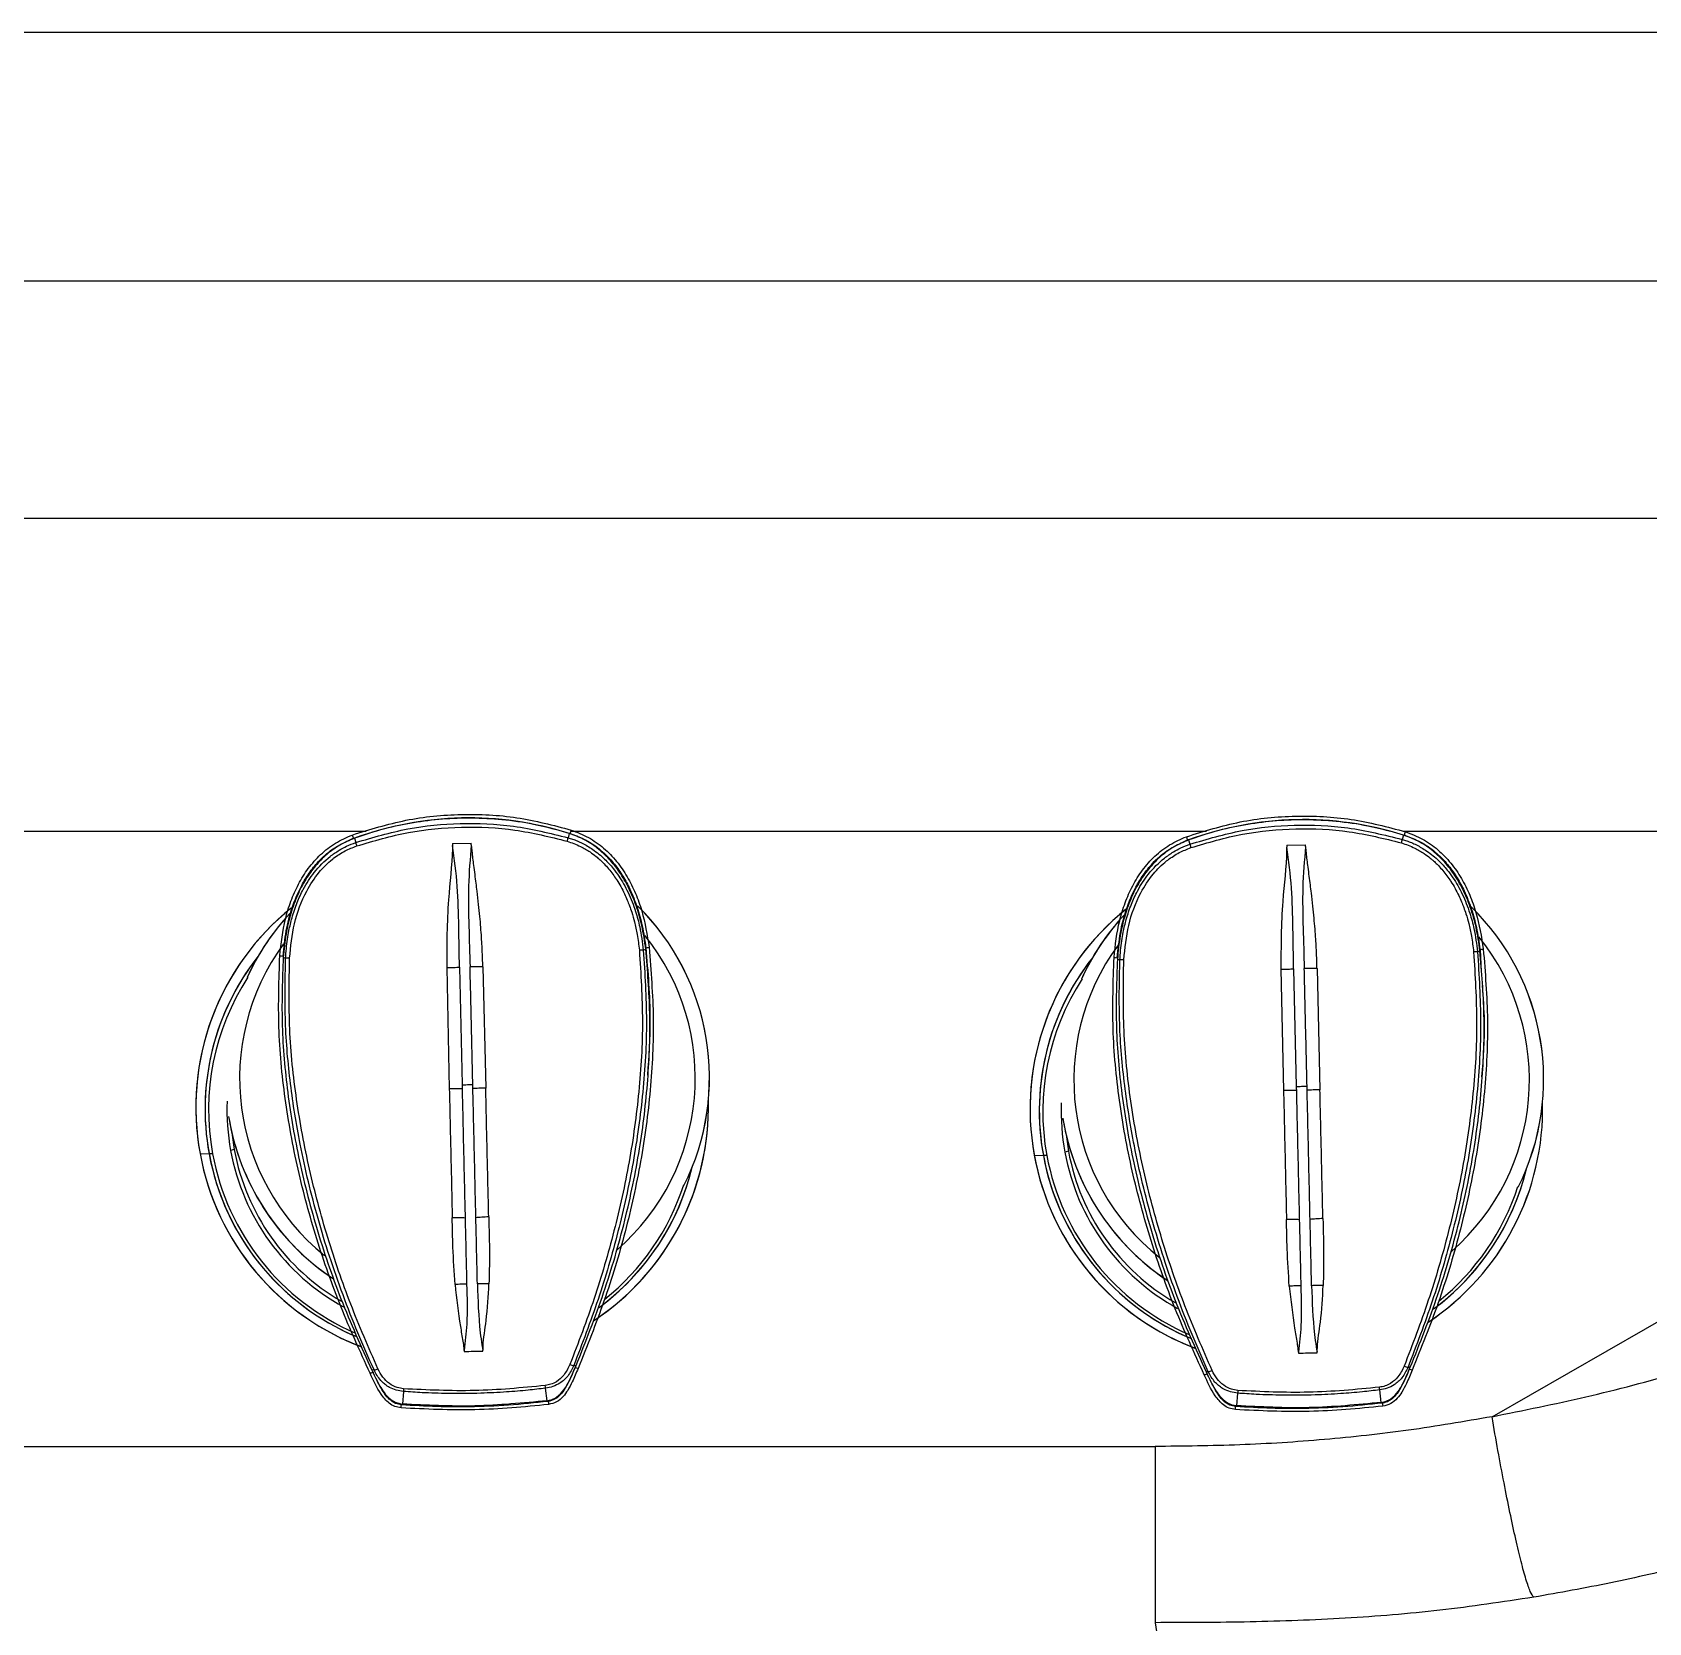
# Model space of a CAD drawing. Extents: x 400 to 501, y 484 to 634.
# Drawn here: x 469.69 to 478.36, y 588.31 to 596.84 of the extents above; entities that cross this region are included whole.
import ezdxf

# ---------------------------------------------------------------- set-up
doc = ezdxf.new("R2010")
doc.units = 0
doc.header["$MEASUREMENT"] = 0
doc.layers.add('1', color=4, linetype='Continuous')
doc.layers.add('DIM', color=3, linetype='Continuous')
doc.layers.add('GEOMETRY', color=3, linetype='Continuous', lineweight=25)

# ---------------------------------------------------------------- blocks, each defined once
blk = doc.blocks.new('2026 GRANDEE')
at = {"layer": '1', "color": 4, "ltscale": 16}
blk.add_line((47.1228, 0), (-47.1228, 0), dxfattribs=at)
at = {"layer": 'GEOMETRY', "ltscale": 16}
for p, q in [((-45.2408, -1.332), (45.2408, -1.332)), ((17.6051, -4.2847), (21.0538, -4.2847)), ((22.1555, -4.2847), (25.5618, -4.2847)), ((26.6176, -4.2847), (32.5668, -4.2847)), ((27.0938, -7.425), (32.5668, -4.2847)), ((14.2311, -7.5845), (25.2859, -7.5845)), ((25.2859, -8.5297), (25.3565, -8.9682))]:
    blk.add_line(p, q, dxfattribs=at)
at = {"layer": 'GEOMETRY'}
for p, q in [((44.5064, -2.6069), (14.1169, -2.6069)), ((20.9907, -4.3226), (20.9978, -4.3455)), ((22.1434, -4.2963), (22.1373, -4.3194)), ((25.4658, -4.3317), (25.4729, -4.3545)), ((26.6186, -4.3053), (26.6124, -4.3285)), ((21.5178, -4.3511), (21.6179, -4.3488)), ((25.993, -4.3601), (26.0931, -4.3578)), ((22.5409, -4.9221), (22.5531, -4.9173)), ((22.5531, -4.9173), (22.5541, -4.917)), ((27.0161, -4.9311), (27.0283, -4.9264)), ((27.0283, -4.9264), (27.0292, -4.926)), ((27.0294, -4.919), (27.0362, -5.0379)), ((20.6098, -4.9617), (20.6089, -4.9614)), ((20.6098, -4.9617), (20.6221, -4.966)), ((21.4862, -5.0163), (21.5002, -5.6669)), ((21.5544, -5.0138), (21.5684, -5.6441)), ((21.6798, -5.0118), (21.6955, -5.6624)), ((25.085, -4.9708), (25.084, -4.9704)), ((25.085, -4.9708), (25.0972, -4.975)), ((25.9613, -5.0254), (25.9754, -5.6759)), ((26.0295, -5.0228), (26.0435, -5.6531)), ((26.155, -5.0208), (26.1706, -5.6715)), ((20.3334, -5.9027), (20.3465, -5.9926)), ((24.8086, -5.9117), (24.8216, -6.0017)), ((20.1629, -6.014), (20.2116, -6.0147)), ((20.2303, -6.015), (20.2116, -6.0147)), ((20.3465, -5.9926), (20.3271, -5.9972)), ((24.638, -6.023), (24.6868, -6.0238)), ((24.7055, -6.024), (24.6868, -6.0238)), ((24.8216, -6.0017), (24.8023, -6.0062)), ((21.0023, -7.0395), (21.0055, -7.0332)), ((21.0301, -7.0503), (21.0023, -7.0395)), ((25.4775, -7.0485), (25.4807, -7.0423)), ((25.5041, -7.0589), (25.4775, -7.0485)), ((21.0855, -7.1759), (21.0846, -7.176)), ((21.0965, -7.1745), (21.0855, -7.1759)), ((22.1682, -7.15), (22.1794, -7.1509)), ((22.1794, -7.1509), (22.1803, -7.1509)), ((25.5606, -7.1849), (25.5597, -7.185)), ((25.5716, -7.1835), (25.5606, -7.1849)), ((26.6433, -7.159), (26.6546, -7.1599)), ((26.6546, -7.1599), (26.6555, -7.16)), ((22.0246, -7.3392), (22.016, -7.2723)), ((26.4997, -7.3482), (26.4912, -7.2813)), ((21.2541, -7.2897), (21.2488, -7.3569)), ((25.7292, -7.2988), (25.7239, -7.3659))]:
    blk.add_line(p, q, dxfattribs=at)
for centre, radius, start, end in [((21.6056, -5.9979), 1.7845, 72.46009, 110.15742), ((26.0808, -6.0069), 1.7845, 72.46009, 110.15742), ((21.2179, -4.2327), 0.2495, 196.89155, 201.16016), ((21.9013, -4.2694), 0.2413, 343.48703, 348.03726), ((21.8772, -4.2058), 0.2863, 341.60238, 345.32498), ((25.6931, -4.2417), 0.2495, 196.89155, 201.16016), ((26.3764, -4.2785), 0.2413, 343.48703, 348.03726), ((26.3523, -4.2149), 0.2863, 341.60238, 345.32498), ((21.2216, -4.288), 0.2311, 194.38847, 199.13621), ((25.6968, -4.2971), 0.2311, 194.38847, 199.13621), ((21.5124, -5.7656), 1.3722, 128.83733, 190.43152), ((21.5126, -5.7656), 1.3723, 128.81933, 248.17124), ((21.5953, -5.6069), 1.2964, 137.22236, 155.49667), ((21.5953, -5.6069), 1.2962, 138.62524, 155.49744), ((21.6003, -5.6063), 1.2953, 333.44632, 45.36626), ((21.6003, -5.6063), 1.2951, 333.44571, 45.34802), ((25.9876, -5.7746), 1.3722, 128.60937, 190.43144), ((25.9878, -5.7746), 1.3723, 128.55444, 248.17118), ((26.0705, -5.6159), 1.2964, 137.16652, 155.49667), ((26.0704, -5.6159), 1.2962, 138.62524, 155.49744), ((26.0755, -5.6153), 1.2953, 333.44637, 45.5649), ((26.0755, -5.6153), 1.2951, 333.44577, 45.55066), ((21.6001, -5.6094), 1.2193, 311.02746, 38.8628), ((26.0752, -5.6184), 1.2193, 311.02377, 39.00652), ((21.5946, -5.6094), 1.2193, 143.74041, 231.19918), ((22.54, -5.1087), 0.1865, 89.72055, 96.26902), ((22.551, -4.8366), 0.0735, 272.5497, 286.46036), ((26.0698, -5.6185), 1.2193, 143.63241, 231.4148), ((27.0152, -5.1177), 0.1865, 89.72055, 96.26902), ((27.0261, -4.8456), 0.0735, 272.5497, 286.46036), ((21.512, -5.7752), 1.3223, 141.68452, 190.43867), ((21.5126, -5.7752), 1.3228, 141.69898, 246.36012), ((20.6082, -4.8819), 0.0725, 256.06002, 270.12531), ((20.6315, -5.1515), 0.1858, 86.33975, 92.89811), ((25.9872, -5.7842), 1.3223, 141.68452, 190.43867), ((25.9878, -5.7842), 1.3228, 141.69955, 247.48802), ((25.0834, -4.8909), 0.0725, 256.06002, 270.12531), ((25.1066, -5.1606), 0.1858, 86.33975, 92.89811), ((21.5119, -5.7789), 1.3032, 146.94211, 190.44038), ((25.9871, -5.7879), 1.3032, 146.94211, 190.44038), ((21.5119, -5.7789), 1.2047, 177.76968, 190.44369), ((21.5175, -5.7651), 1.3727, 303.39299, 1.46861), ((21.5176, -5.7652), 1.3725, 304.54609, 1.47222), ((25.987, -5.7879), 1.2047, 177.76968, 190.44369), ((25.9928, -5.7742), 1.3725, 303.45202, 1.4719), ((25.9926, -5.7742), 1.3727, 303.46588, 1.46863), ((21.5954, -5.6058), 1.2962, 189.24533, 236.42325), ((21.5953, -5.6058), 1.2964, 189.54131, 235.47808), ((26.0706, -5.6148), 1.2962, 189.24532, 236.38619), ((26.0705, -5.6148), 1.2964, 189.54131, 235.47808), ((21.5138, -5.7645), 1.3738, 190.46497, 249.33521), ((21.5136, -5.7743), 1.324, 190.46113, 247.25648), ((21.5136, -5.7781), 1.305, 190.46088, 246.54057), ((21.5135, -5.7783), 1.2065, 190.45723, 241.2309), ((21.5135, -5.7773), 1.1867, 190.45568, 240.09732), ((25.9889, -5.7735), 1.3738, 190.46495, 249.2834), ((25.9888, -5.7834), 1.324, 190.46112, 247.23035), ((25.9888, -5.7871), 1.305, 190.46087, 246.52331), ((25.9887, -5.7873), 1.2065, 190.45721, 241.16434), ((25.9887, -5.7863), 1.1867, 190.45562, 239.88867), ((21.517, -5.7745), 1.3236, 306.47891, 346.39465), ((21.5172, -5.7746), 1.3235, 307.62358, 346.39651), ((25.9922, -5.7835), 1.3236, 306.52098, 346.39467), ((25.9923, -5.7836), 1.3235, 307.62358, 346.39651), ((21.5171, -5.7783), 1.3045, 308.76247, 341.99215), ((25.9923, -5.7873), 1.3045, 308.76247, 341.99215), ((21.057, -7.1275), 0.0663, 285.61286, 298.98679), ((21.0935, -7.1241), 0.0504, 273.37314, 298.16095), ((22.1688, -7.0995), 0.0505, 244.48214, 269.28544), ((22.2054, -7.1018), 0.0657, 243.59771, 257.15424), ((25.5322, -7.1365), 0.0663, 285.61286, 298.98679), ((25.5686, -7.1331), 0.0504, 273.37314, 298.16095), ((26.644, -7.1085), 0.0505, 244.48214, 269.28544), ((26.6805, -7.1108), 0.0657, 243.59771, 257.15424), ((21.5866, -7.2973), 0.3326, 176.22659, 178.70011), ((21.666, -7.2972), 0.3509, 4.06502, 6.40981), ((26.1411, -7.3062), 0.3509, 4.06502, 6.40981), ((22.7181, -7.2651), 0.692, 186.48305, 187.86938), ((26.0618, -7.3063), 0.3326, 176.22659, 178.70011), ((27.1933, -7.2741), 0.692, 186.48305, 187.86938)]:
    blk.add_arc(centre, radius, start, end, dxfattribs=at)
for points, knots in [([(20.9792, -4.3052), (21.0745, -4.2755), (21.2651, -4.216), (21.5643, -4.1879), (21.8644, -4.2023), (22.0576, -4.253), (22.1541, -4.2784)], [0, 0, 0, 0, 0.250001, 0.499997, 0.749992, 1, 1, 1, 1]), ([(20.9852, -4.3228), (21.0412, -4.3041), (21.1469, -4.269), (21.3072, -4.2359), (21.4631, -4.2165), (21.6221, -4.2108), (21.7859, -4.2197), (21.9635, -4.2446), (22.0837, -4.2781), (22.1488, -4.2962)], [0, 0, 0, 0, 0.14931, 0.281931, 0.413703, 0.547025, 0.684181, 0.828916, 1, 1, 1, 1]), ([(20.9978, -4.3455), (21.0905, -4.318), (21.2733, -4.2639), (21.5598, -4.2377), (21.8504, -4.249), (22.0404, -4.2957), (22.1373, -4.3194)], [0, 0, 0, 0, 0.250309, 0.493487, 0.741947, 1, 1, 1, 1]), ([(25.4543, -4.3142), (25.5496, -4.2845), (25.7402, -4.225), (26.0394, -4.1969), (26.3396, -4.2114), (26.5327, -4.262), (26.6293, -4.2874)], [0, 0, 0, 0, 0.250001, 0.499997, 0.749992, 1, 1, 1, 1]), ([(25.4604, -4.3318), (25.5164, -4.3132), (25.622, -4.278), (25.7823, -4.2449), (25.9383, -4.2255), (26.0972, -4.2198), (26.2611, -4.2288), (26.4386, -4.2536), (26.5589, -4.2871), (26.624, -4.3052)], [0, 0, 0, 0, 0.14931, 0.281931, 0.413703, 0.547025, 0.684181, 0.828916, 1, 1, 1, 1]), ([(20.5907, -4.9523), (20.5982, -4.8862), (20.6093, -4.787), (20.6487, -4.6598), (20.6888, -4.5683), (20.7416, -4.4831), (20.8079, -4.408), (20.8872, -4.3454), (20.9485, -4.3186), (20.9792, -4.3052)], [0, 0, 0, 0, 0.249439, 0.374374, 0.499269, 0.624382, 0.749383, 0.874636, 1, 1, 1, 1]), ([(20.6084, -4.9544), (20.6129, -4.9093), (20.6216, -4.8212), (20.6548, -4.6933), (20.6978, -4.5899), (20.7473, -4.5083), (20.8009, -4.4416), (20.8777, -4.3721), (20.9468, -4.3404), (20.9852, -4.3228)], [0, 0, 0, 0, 0.174903, 0.341473, 0.508026, 0.605189, 0.708632, 0.837797, 1, 1, 1, 1]), ([(20.9907, -4.3226), (20.9642, -4.334), (20.9112, -4.3568), (20.8412, -4.4082), (20.7797, -4.4703), (20.7269, -4.5443), (20.6825, -4.6301), (20.6474, -4.7281), (20.6206, -4.8394), (20.613, -4.919), (20.6089, -4.9614)], [0, 0, 0, 0, 0.109444, 0.219223, 0.328252, 0.441608, 0.564567, 0.695286, 0.837823, 1, 1, 1, 1]), ([(21.0033, -4.3638), (21.0951, -4.3367), (21.2786, -4.2825), (21.5658, -4.2569), (21.8538, -4.2694), (22.0396, -4.3151), (22.1326, -4.338)], [0, 0, 0, 0, 0.249998, 0.499994, 0.750007, 1, 1, 1, 1]), ([(22.1373, -4.3194), (22.1452, -4.3219), (22.1618, -4.3271), (22.187, -4.337), (22.2138, -4.3493), (22.2416, -4.3645), (22.2833, -4.391), (22.3307, -4.4299), (22.3759, -4.4793), (22.4091, -4.5242), (22.4359, -4.5674), (22.4599, -4.6135), (22.4814, -4.6632), (22.5032, -4.7248), (22.5267, -4.8109), (22.5356, -4.8806), (22.5409, -4.9221)], [0, 0, 0, 0, 0.0323558, 0.0676403, 0.1058529, 0.1469892, 0.191052, 0.2982202, 0.3849246, 0.4511226, 0.5155098, 0.5828647, 0.6531934, 0.7264842, 0.8370674, 1, 1, 1, 1]), ([(22.5541, -4.917), (22.548, -4.8746), (22.5367, -4.7951), (22.5046, -4.6848), (22.4648, -4.5883), (22.4164, -4.5046), (22.3599, -4.4331), (22.2956, -4.3742), (22.2237, -4.3265), (22.1702, -4.3064), (22.1434, -4.2963)], [0, 0, 0, 0, 0.163024, 0.305991, 0.436792, 0.560188, 0.673603, 0.782699, 0.891401, 1, 1, 1, 1]), ([(22.1488, -4.2962), (22.1856, -4.3109), (22.252, -4.3373), (22.3294, -4.3983), (22.3871, -4.4604), (22.4327, -4.5256), (22.4741, -4.6026), (22.5089, -4.6916), (22.5382, -4.7968), (22.5487, -4.8705), (22.5542, -4.91)], [0, 0, 0, 0, 0.151773, 0.273813, 0.376285, 0.477956, 0.579782, 0.713106, 0.846057, 1, 1, 1, 1]), ([(22.1541, -4.2784), (22.1854, -4.2904), (22.2479, -4.3143), (22.3299, -4.3732), (22.3996, -4.4453), (22.4563, -4.5279), (22.5005, -4.6175), (22.5457, -4.7428), (22.5614, -4.8414), (22.5718, -4.907)], [0, 0, 0, 0, 0.125364, 0.250618, 0.375619, 0.500733, 0.625628, 0.750562, 1, 1, 1, 1]), ([(25.0659, -4.9613), (25.0733, -4.8952), (25.0844, -4.796), (25.1239, -4.6688), (25.1639, -4.5773), (25.2168, -4.4921), (25.2831, -4.417), (25.3623, -4.3544), (25.4237, -4.3276), (25.4543, -4.3142)], [0, 0, 0, 0, 0.249439, 0.374374, 0.499269, 0.624382, 0.749383, 0.874636, 1, 1, 1, 1]), ([(25.0835, -4.9635), (25.088, -4.9183), (25.0968, -4.8302), (25.13, -4.7023), (25.1729, -4.5989), (25.2224, -4.5173), (25.2761, -4.4506), (25.3528, -4.3811), (25.4219, -4.3494), (25.4604, -4.3318)], [0, 0, 0, 0, 0.174903, 0.341473, 0.508026, 0.605189, 0.708632, 0.837797, 1, 1, 1, 1]), ([(25.4658, -4.3317), (25.4394, -4.343), (25.3863, -4.3658), (25.3164, -4.4172), (25.2549, -4.4793), (25.202, -4.5534), (25.1577, -4.6391), (25.1226, -4.7371), (25.0958, -4.8485), (25.0881, -4.9281), (25.084, -4.9704)], [0, 0, 0, 0, 0.109444, 0.219223, 0.328252, 0.441608, 0.564567, 0.695286, 0.837823, 1, 1, 1, 1]), ([(25.4729, -4.3545), (25.5657, -4.327), (25.7484, -4.2729), (26.0349, -4.2467), (26.3255, -4.258), (26.5156, -4.3047), (26.6124, -4.3285)], [0, 0, 0, 0, 0.250309, 0.493487, 0.741947, 1, 1, 1, 1]), ([(25.4785, -4.3728), (25.5702, -4.3457), (25.7538, -4.2915), (26.0409, -4.2659), (26.3289, -4.2784), (26.5148, -4.3241), (26.6077, -4.347)], [0, 0, 0, 0, 0.249998, 0.499994, 0.750007, 1, 1, 1, 1]), ([(26.6124, -4.3285), (26.6204, -4.3309), (26.6369, -4.3361), (26.6622, -4.3461), (26.6889, -4.3583), (26.7168, -4.3735), (26.7584, -4.4), (26.8059, -4.4389), (26.851, -4.4883), (26.8843, -4.5332), (26.9111, -4.5764), (26.9351, -4.6225), (26.9566, -4.6723), (26.9783, -4.7338), (27.0018, -4.8199), (27.0108, -4.8896), (27.0161, -4.9311)], [0, 0, 0, 0, 0.0323558, 0.0676403, 0.1058529, 0.1469892, 0.191052, 0.2982202, 0.3849246, 0.4511226, 0.5155098, 0.5828647, 0.6531934, 0.7264842, 0.8370674, 1, 1, 1, 1]), ([(27.0292, -4.926), (27.0232, -4.8836), (27.0118, -4.8041), (26.9798, -4.6938), (26.94, -4.5974), (26.8915, -4.5136), (26.8351, -4.4421), (26.7708, -4.3832), (26.6989, -4.3355), (26.6454, -4.3154), (26.6186, -4.3053)], [0, 0, 0, 0, 0.163024, 0.305991, 0.436792, 0.560188, 0.673603, 0.782699, 0.891401, 1, 1, 1, 1]), ([(26.624, -4.3052), (26.6608, -4.3199), (26.7271, -4.3463), (26.8046, -4.4073), (26.8622, -4.4694), (26.9078, -4.5346), (26.9493, -4.6116), (26.9841, -4.7007), (27.0134, -4.8058), (27.0238, -4.8795), (27.0294, -4.919)], [0, 0, 0, 0, 0.151773, 0.273813, 0.376285, 0.477956, 0.579782, 0.713106, 0.846057, 1, 1, 1, 1]), ([(26.6293, -4.2874), (26.6606, -4.2994), (26.7231, -4.3234), (26.8051, -4.3823), (26.8748, -4.4543), (26.9314, -4.5369), (26.9756, -4.6265), (27.0209, -4.7518), (27.0365, -4.8504), (27.047, -4.9161)], [0, 0, 0, 0, 0.125364, 0.250618, 0.375619, 0.500733, 0.625628, 0.750562, 1, 1, 1, 1]), ([(20.6221, -4.966), (20.6246, -4.9316), (20.6284, -4.8819), (20.6412, -4.8096), (20.6568, -4.7438), (20.6818, -4.6693), (20.7197, -4.5868), (20.7753, -4.5001), (20.8432, -4.431), (20.9051, -4.3883), (20.951, -4.3633), (20.9815, -4.3517), (20.9978, -4.3455)], [0, 0, 0, 0, 0.13431, 0.193927, 0.286017, 0.397713, 0.499325, 0.63941, 0.796776, 0.872857, 0.932098, 1, 1, 1, 1]), ([(20.6433, -4.9661), (20.6495, -4.9038), (20.6619, -4.7795), (20.7199, -4.6227), (20.7941, -4.5081), (20.8489, -4.454), (20.8965, -4.4169), (20.9385, -4.3894), (20.9822, -4.3721), (21.0033, -4.3638)], [0, 0, 0, 0, 0.251812, 0.502952, 0.665117, 0.799002, 0.810615, 0.908696, 1, 1, 1, 1]), ([(21.5166, -4.361), (21.5166, -4.3617), (21.5166, -4.3676), (21.5153, -4.4647), (21.4869, -4.6812), (21.4865, -4.8947), (21.4862, -5.0163)], [0, 0, 0, 0, 0.003255, 0.027136, 0.445514, 1, 1, 1, 1]), ([(21.5178, -4.3511), (21.5179, -4.3528), (21.518, -4.356), (21.518, -4.3593), (21.5181, -4.3609)], [0, 0, 0, 0, 0.5, 1, 1, 1, 1]), ([(21.5544, -5.0138), (21.5533, -4.9415), (21.5511, -4.7964), (21.5465, -4.579), (21.5276, -4.4341), (21.5181, -4.3609)], [0, 0, 0, 0, 0.329609, 0.661729, 1, 1, 1, 1]), ([(21.6181, -4.3584), (21.6119, -4.4319), (21.5996, -4.5776), (21.6049, -4.795), (21.6093, -4.9401), (21.6115, -5.0123)], [0, 0, 0, 0, 0.338238, 0.670377, 1, 1, 1, 1]), ([(21.6181, -4.3584), (21.6181, -4.3568), (21.618, -4.3536), (21.6179, -4.3504), (21.6179, -4.3488)], [0, 0, 0, 0, 0.5, 1, 1, 1, 1]), ([(21.6798, -5.0118), (21.6795, -5.0015), (21.6788, -4.9789), (21.6776, -4.9423), (21.6757, -4.9), (21.6729, -4.8521), (21.6691, -4.7987), (21.6639, -4.7398), (21.6573, -4.6753), (21.6505, -4.6162), (21.644, -4.563), (21.638, -4.5165), (21.6309, -4.4591), (21.6245, -4.4099), (21.6207, -4.3734), (21.6198, -4.3622), (21.6195, -4.3584)], [0, 0, 0, 0, 0.047089, 0.102838, 0.167201, 0.240107, 0.321503, 0.411401, 0.509951, 0.617534, 0.683586, 0.755029, 0.831756, 0.948548, 0.98229, 1, 1, 1, 1]), ([(22.1326, -4.338), (22.1569, -4.3466), (22.1999, -4.3616), (22.2505, -4.392), (22.2806, -4.4143), (22.2964, -4.4275), (22.3088, -4.4384), (22.3265, -4.455), (22.3491, -4.4794), (22.3717, -4.5071), (22.3856, -4.5266), (22.3942, -4.5394), (22.4041, -4.5545), (22.4204, -4.5819), (22.4392, -4.6186), (22.4521, -4.6475), (22.4607, -4.669), (22.4689, -4.6905), (22.4806, -4.7245), (22.4952, -4.7757), (22.5103, -4.8436), (22.5163, -4.8949), (22.5196, -4.9232)], [0, 0, 0, 0, 0.103864, 0.182844, 0.236884, 0.254532, 0.265925, 0.303389, 0.352194, 0.399645, 0.44713, 0.44877, 0.461878, 0.519627, 0.577274, 0.627622, 0.647147, 0.670407, 0.720334, 0.791901, 0.885126, 1, 1, 1, 1]), ([(25.0972, -4.975), (25.0998, -4.9406), (25.1035, -4.8909), (25.1163, -4.8186), (25.1319, -4.7528), (25.1569, -4.6783), (25.1949, -4.5958), (25.2505, -4.5091), (25.3184, -4.44), (25.3803, -4.3973), (25.4262, -4.3723), (25.4567, -4.3607), (25.4729, -4.3545)], [0, 0, 0, 0, 0.13431, 0.193927, 0.286017, 0.397713, 0.499325, 0.63941, 0.796776, 0.872857, 0.932098, 1, 1, 1, 1]), ([(25.1185, -4.9751), (25.1247, -4.9129), (25.1371, -4.7885), (25.1951, -4.6317), (25.2693, -4.5171), (25.324, -4.463), (25.3717, -4.426), (25.4137, -4.3984), (25.4574, -4.3811), (25.4785, -4.3728)], [0, 0, 0, 0, 0.251812, 0.502952, 0.665117, 0.799002, 0.810615, 0.908696, 1, 1, 1, 1]), ([(25.9918, -4.37), (25.9918, -4.3707), (25.9917, -4.3766), (25.9905, -4.4737), (25.9621, -4.6902), (25.9616, -4.9037), (25.9613, -5.0254)], [0, 0, 0, 0, 0.003255, 0.027136, 0.445514, 1, 1, 1, 1]), ([(25.993, -4.3601), (25.993, -4.3618), (25.9931, -4.3651), (25.9932, -4.3683), (25.9932, -4.37)], [0, 0, 0, 0, 0.5, 1, 1, 1, 1]), ([(26.0295, -5.0228), (26.0284, -4.9505), (26.0262, -4.8054), (26.0217, -4.588), (26.0028, -4.4431), (25.9932, -4.37)], [0, 0, 0, 0, 0.329609, 0.661729, 1, 1, 1, 1]), ([(26.0933, -4.3674), (26.0871, -4.4409), (26.0748, -4.5866), (26.0801, -4.804), (26.0845, -4.9491), (26.0867, -5.0214)], [0, 0, 0, 0, 0.338238, 0.670377, 1, 1, 1, 1]), ([(26.0933, -4.3674), (26.0933, -4.3658), (26.0932, -4.3626), (26.0931, -4.3594), (26.0931, -4.3578)], [0, 0, 0, 0, 0.5, 1, 1, 1, 1]), ([(26.155, -5.0208), (26.1547, -5.0105), (26.154, -4.9879), (26.1527, -4.9513), (26.1508, -4.909), (26.1481, -4.8611), (26.1442, -4.8077), (26.1391, -4.7488), (26.1325, -4.6844), (26.1257, -4.6252), (26.1192, -4.572), (26.1132, -4.5256), (26.106, -4.4681), (26.0997, -4.4189), (26.0958, -4.3824), (26.095, -4.3713), (26.0947, -4.3674)], [0, 0, 0, 0, 0.047089, 0.102838, 0.167201, 0.240107, 0.321503, 0.411401, 0.509951, 0.617534, 0.683586, 0.755029, 0.831756, 0.948548, 0.98229, 1, 1, 1, 1]), ([(26.6077, -4.347), (26.6321, -4.3556), (26.675, -4.3706), (26.7257, -4.401), (26.7558, -4.4233), (26.7716, -4.4365), (26.784, -4.4474), (26.8017, -4.4641), (26.8243, -4.4884), (26.8468, -4.5161), (26.8608, -4.5356), (26.8694, -4.5485), (26.8793, -4.5635), (26.8956, -4.591), (26.9144, -4.6276), (26.9273, -4.6565), (26.9359, -4.678), (26.9441, -4.6995), (26.9558, -4.7335), (26.9704, -4.7848), (26.9854, -4.8526), (26.9915, -4.9039), (26.9948, -4.9322)], [0, 0, 0, 0, 0.103864, 0.182844, 0.236884, 0.254532, 0.265925, 0.303389, 0.352194, 0.399645, 0.44713, 0.44877, 0.461878, 0.519627, 0.577274, 0.627622, 0.647147, 0.670407, 0.720334, 0.791901, 0.885126, 1, 1, 1, 1]), ([(22.5196, -4.9232), (22.5277, -5.0496), (22.5437, -5.3024), (22.5213, -5.6825), (22.4695, -6.0591), (22.3876, -6.4298), (22.2816, -6.7935), (22.1919, -7.0279), (22.1471, -7.145)], [0, 0, 0, 0, 0.166575, 0.333185, 0.499837, 0.666527, 0.833251, 1, 1, 1, 1]), ([(22.5409, -4.9221), (22.549, -5.049), (22.5651, -5.3027), (22.5427, -5.6842), (22.4908, -6.0618), (22.4088, -6.4334), (22.3028, -6.7978), (22.213, -7.0326), (22.1682, -7.15)], [0, 0, 0, 0, 0.166799, 0.333535, 0.500219, 0.666853, 0.833445, 1, 1, 1, 1]), ([(22.1803, -7.1509), (22.2317, -7.0215), (22.3331, -6.7664), (22.4453, -6.3773), (22.5249, -5.9957), (22.5691, -5.6242), (22.5825, -5.2652), (22.5634, -5.0315), (22.5541, -4.917)], [0, 0, 0, 0, 0.182497, 0.3594899, 0.5300304, 0.6929144, 0.8494435, 1, 1, 1, 1]), ([(22.5718, -4.907), (22.5819, -5.0344), (22.6022, -5.2895), (22.583, -5.6742), (22.5317, -6.0569), (22.4471, -6.435), (22.3354, -6.8065), (22.2389, -7.0462), (22.1908, -7.1659)], [0, 0, 0, 0, 0.165382, 0.331323, 0.49803, 0.665364, 0.832903, 1, 1, 1, 1]), ([(22.5542, -4.91), (22.5653, -5.0388), (22.5849, -5.2662), (22.5697, -5.4938), (22.563, -5.5925)], [0, 0, 0, 0, 0.566156, 1, 1, 1, 1]), ([(26.9948, -4.9322), (27.0028, -5.0586), (27.0188, -5.3114), (26.9965, -5.6916), (26.9447, -6.0681), (26.8627, -6.4388), (26.7568, -6.8025), (26.6671, -7.0369), (26.6222, -7.1541)], [0, 0, 0, 0, 0.166575, 0.333185, 0.499837, 0.666527, 0.833251, 1, 1, 1, 1]), ([(27.0161, -4.9311), (27.0241, -5.058), (27.0402, -5.3118), (27.0178, -5.6932), (26.966, -6.0708), (26.884, -6.4424), (26.7779, -6.8068), (26.6882, -7.0416), (26.6433, -7.159)], [0, 0, 0, 0, 0.166799, 0.333535, 0.500219, 0.666853, 0.833445, 1, 1, 1, 1]), ([(26.6555, -7.16), (26.7069, -7.0305), (26.8082, -6.7755), (26.9204, -6.3863), (27.0001, -6.0047), (27.0443, -5.6332), (27.0577, -5.2742), (27.0386, -5.0405), (27.0292, -4.926)], [0, 0, 0, 0, 0.182497, 0.3594899, 0.5300304, 0.6929144, 0.8494435, 1, 1, 1, 1]), ([(27.047, -4.9161), (27.0571, -5.0434), (27.0773, -5.2985), (27.0582, -5.6832), (27.0069, -6.066), (26.9223, -6.4441), (26.8106, -6.8155), (26.7141, -7.0552), (26.6659, -7.1749)], [0, 0, 0, 0, 0.1653823, 0.3313234, 0.4980303, 0.665364, 0.8329027, 1, 1, 1, 1]), ([(21.0748, -7.1913), (21.0212, -7.074), (20.9139, -6.8389), (20.7853, -6.473), (20.6834, -6.0992), (20.6147, -5.7192), (20.5779, -5.3357), (20.5865, -5.0799), (20.5907, -4.9523)], [0, 0, 0, 0, 0.1670983, 0.3346376, 0.5019716, 0.6686784, 0.8346188, 1, 1, 1, 1]), ([(20.6089, -4.9614), (20.6048, -5.0763), (20.5964, -5.3106), (20.6263, -5.6686), (20.6874, -6.0377), (20.7844, -6.4153), (20.9144, -6.7989), (21.0273, -7.049), (21.0846, -7.176)], [0, 0, 0, 0, 0.15056, 0.307093, 0.469969, 0.640518, 0.817507, 1, 1, 1, 1]), ([(21.0965, -7.1745), (21.0671, -7.1085), (21.0082, -6.9761), (20.9285, -6.7721), (20.8569, -6.5673), (20.7951, -6.3646), (20.7425, -6.1643), (20.6899, -5.924), (20.6444, -5.6381), (20.615, -5.3046), (20.6197, -5.0796), (20.6221, -4.966)], [0, 0, 0, 0, 0.095748, 0.192217, 0.289319, 0.381793, 0.471206, 0.561501, 0.70479, 0.85085, 1, 1, 1, 1]), ([(21.1173, -7.1686), (21.0671, -7.0536), (20.9667, -6.8236), (20.8441, -6.4651), (20.7453, -6.0985), (20.6763, -5.7247), (20.6366, -5.346), (20.6411, -5.0927), (20.6433, -4.9661)], [0, 0, 0, 0, 0.166754, 0.333479, 0.500172, 0.666827, 0.833439, 1, 1, 1, 1]), ([(21.4862, -5.0163), (21.4924, -5.0162), (21.505, -5.0159), (21.5232, -5.0153), (21.5401, -5.0146), (21.5496, -5.014), (21.5544, -5.0138)], [0, 0, 0, 0, 0.247915, 0.4999922, 0.7520956, 1, 1, 1, 1]), ([(21.6798, -5.0118), (21.6736, -5.0119), (21.661, -5.0122), (21.6428, -5.0125), (21.6258, -5.0125), (21.6162, -5.0124), (21.6115, -5.0123)], [0, 0, 0, 0, 0.247871, 0.499983, 0.752103, 1, 1, 1, 1]), ([(21.6263, -5.6427), (21.6238, -5.5376), (21.6189, -5.3275), (21.614, -5.1174), (21.6115, -5.0123)], [0, 0, 0, 0, 0.500057, 1, 1, 1, 1]), ([(25.55, -7.2004), (25.4964, -7.083), (25.3891, -6.848), (25.2605, -6.482), (25.1586, -6.1082), (25.0899, -5.7282), (25.0531, -5.3447), (25.0616, -5.089), (25.0659, -4.9613)], [0, 0, 0, 0, 0.1670983, 0.3346376, 0.5019716, 0.6686784, 0.8346188, 1, 1, 1, 1]), ([(25.084, -4.9704), (25.0799, -5.0853), (25.0716, -5.3196), (25.1014, -5.6776), (25.1626, -6.0467), (25.2596, -6.4243), (25.3895, -6.8079), (25.5024, -7.058), (25.5597, -7.185)], [0, 0, 0, 0, 0.15056, 0.307093, 0.469969, 0.640518, 0.817507, 1, 1, 1, 1]), ([(25.5716, -7.1835), (25.5423, -7.1175), (25.4834, -6.9851), (25.4037, -6.7811), (25.3321, -6.5764), (25.2702, -6.3736), (25.2177, -6.1733), (25.165, -5.933), (25.1196, -5.6471), (25.0901, -5.3136), (25.0949, -5.0886), (25.0972, -4.975)], [0, 0, 0, 0, 0.095748, 0.192217, 0.289319, 0.381793, 0.471206, 0.561501, 0.70479, 0.85085, 1, 1, 1, 1]), ([(25.5924, -7.1776), (25.5422, -7.0626), (25.4419, -6.8326), (25.3193, -6.4741), (25.2205, -6.1075), (25.1515, -5.7337), (25.1118, -5.355), (25.1163, -5.1017), (25.1185, -4.9751)], [0, 0, 0, 0, 0.166754, 0.333479, 0.500172, 0.666827, 0.833439, 1, 1, 1, 1]), ([(25.9613, -5.0254), (25.9676, -5.0252), (25.9802, -5.0249), (25.9984, -5.0243), (26.0153, -5.0236), (26.0248, -5.0231), (26.0295, -5.0228)], [0, 0, 0, 0, 0.247915, 0.4999922, 0.7520956, 1, 1, 1, 1]), ([(26.155, -5.0208), (26.1488, -5.0209), (26.1361, -5.0212), (26.1179, -5.0215), (26.1009, -5.0215), (26.0914, -5.0214), (26.0867, -5.0214)], [0, 0, 0, 0, 0.247871, 0.499983, 0.752103, 1, 1, 1, 1]), ([(26.1014, -5.6518), (26.099, -5.5466), (26.094, -5.3365), (26.0891, -5.1264), (26.0867, -5.0214)], [0, 0, 0, 0, 0.500057, 1, 1, 1, 1]), ([(27.0404, -5.1116), (27.0454, -5.1762), (27.058, -5.3394), (27.0457, -5.5028), (27.0382, -5.6015)], [0, 0, 0, 0, 0.395578, 1, 1, 1, 1]), ([(21.569, -5.6664), (21.5642, -5.6664), (21.5547, -5.6663), (21.5376, -5.6664), (21.5192, -5.6665), (21.5065, -5.6668), (21.5002, -5.6669)], [0, 0, 0, 0, 0.247848, 0.500009, 0.752163, 1, 1, 1, 1]), ([(21.5002, -5.6669), (21.5028, -5.7823), (21.5081, -6.0132), (21.5133, -6.243), (21.5159, -6.3579)], [0, 0, 0, 0, 0.500128, 1, 1, 1, 1]), ([(21.5684, -5.6441), (21.5726, -5.6441), (21.5811, -5.6443), (21.5973, -5.6441), (21.6135, -5.6436), (21.622, -5.643), (21.6263, -5.6427)], [0, 0, 0, 0, 0.250241, 0.499995, 0.749751, 1, 1, 1, 1]), ([(21.5684, -5.6441), (21.5685, -5.6485), (21.5688, -5.6559), (21.5689, -5.6634), (21.569, -5.6664)], [0, 0, 0, 0, 0.591867, 1, 1, 1, 1]), ([(21.569, -5.6664), (21.5716, -5.7822), (21.5767, -6.0137), (21.5822, -6.2442), (21.5849, -6.3595)], [0, 0, 0, 0, 0.500038, 1, 1, 1, 1]), ([(21.6267, -5.6651), (21.6266, -5.6614), (21.6265, -5.6574), (21.6264, -5.6519), (21.6264, -5.6481), (21.6263, -5.6446), (21.6263, -5.6427)], [0, 0, 0, 0, 0.499794, 0.527752, 0.749954, 1, 1, 1, 1]), ([(21.6955, -5.6624), (21.6892, -5.6626), (21.6764, -5.663), (21.6581, -5.6636), (21.641, -5.6643), (21.6314, -5.6649), (21.6267, -5.6651)], [0, 0, 0, 0, 0.247841, 0.499996, 0.752155, 1, 1, 1, 1]), ([(21.6426, -6.3582), (21.64, -6.2429), (21.6348, -6.0124), (21.6294, -5.7809), (21.6267, -5.6651)], [0, 0, 0, 0, 0.499962, 1, 1, 1, 1]), ([(21.7115, -6.3534), (21.7088, -6.2386), (21.7035, -6.0087), (21.6981, -5.7779), (21.6955, -5.6624)], [0, 0, 0, 0, 0.499872, 1, 1, 1, 1]), ([(26.0441, -5.6754), (26.0394, -5.6754), (26.0298, -5.6753), (26.0128, -5.6754), (25.9944, -5.6756), (25.9817, -5.6758), (25.9754, -5.6759)], [0, 0, 0, 0, 0.247848, 0.500009, 0.752163, 1, 1, 1, 1]), ([(25.9754, -5.6759), (25.978, -5.7914), (25.9832, -6.0222), (25.9884, -6.252), (25.9911, -6.3669)], [0, 0, 0, 0, 0.500128, 1, 1, 1, 1]), ([(26.0435, -5.6531), (26.0478, -5.6532), (26.0563, -5.6533), (26.0725, -5.6531), (26.0887, -5.6526), (26.0972, -5.652), (26.1014, -5.6518)], [0, 0, 0, 0, 0.250241, 0.499995, 0.749751, 1, 1, 1, 1]), ([(26.0435, -5.6531), (26.0437, -5.6575), (26.044, -5.6649), (26.0441, -5.6724), (26.0441, -5.6754)], [0, 0, 0, 0, 0.591867, 1, 1, 1, 1]), ([(26.0441, -5.6754), (26.0467, -5.7912), (26.0519, -6.0227), (26.0573, -6.2533), (26.06, -6.3685)], [0, 0, 0, 0, 0.500038, 1, 1, 1, 1]), ([(26.1019, -5.6741), (26.1017, -5.6704), (26.1016, -5.6665), (26.1016, -5.6609), (26.1016, -5.6571), (26.1015, -5.6536), (26.1015, -5.6518)], [0, 0, 0, 0, 0.499794, 0.527752, 0.749954, 1, 1, 1, 1]), ([(26.1706, -5.6715), (26.1643, -5.6716), (26.1516, -5.672), (26.1332, -5.6726), (26.1161, -5.6734), (26.1066, -5.6739), (26.1018, -5.6741)], [0, 0, 0, 0, 0.247841, 0.499996, 0.752155, 1, 1, 1, 1]), ([(26.1177, -6.3672), (26.1151, -6.2519), (26.11, -6.0214), (26.1046, -5.7899), (26.1019, -5.6741)], [0, 0, 0, 0, 0.499962, 1, 1, 1, 1]), ([(26.1866, -6.3625), (26.184, -6.2476), (26.1786, -6.0177), (26.1733, -5.7869), (26.1706, -5.6715)], [0, 0, 0, 0, 0.499872, 1, 1, 1, 1]), ([(21.5849, -6.3595), (21.5801, -6.3591), (21.5705, -6.3584), (21.5534, -6.3578), (21.535, -6.3576), (21.5222, -6.3578), (21.5159, -6.3579)], [0, 0, 0, 0, 0.24784, 0.5000008, 0.7521596, 1, 1, 1, 1]), ([(21.5309, -6.7165), (21.5267, -6.6498), (21.519, -6.5306), (21.5168, -6.4107), (21.5159, -6.3579)], [0, 0, 0, 0, 0.559819, 1, 1, 1, 1]), ([(21.5849, -6.3595), (21.5862, -6.419), (21.5889, -6.538), (21.5917, -6.6557), (21.5931, -6.7145)], [0, 0, 0, 0, 0.5001139, 1, 1, 1, 1]), ([(21.7115, -6.3534), (21.7051, -6.3536), (21.6924, -6.354), (21.674, -6.3551), (21.6569, -6.3565), (21.6473, -6.3576), (21.6426, -6.3582)], [0, 0, 0, 0, 0.247844, 0.500004, 0.752163, 1, 1, 1, 1]), ([(21.6507, -6.7132), (21.6494, -6.6543), (21.6467, -6.5367), (21.6439, -6.4177), (21.6426, -6.3582)], [0, 0, 0, 0, 0.4998863, 1, 1, 1, 1]), ([(21.7115, -6.3534), (21.7134, -6.4206), (21.7169, -6.5404), (21.7141, -6.6598), (21.7129, -6.7123)], [0, 0, 0, 0, 0.560181, 1, 1, 1, 1]), ([(26.06, -6.3685), (26.0553, -6.3682), (26.0457, -6.3674), (26.0286, -6.3668), (26.0102, -6.3666), (25.9974, -6.3668), (25.9911, -6.3669)], [0, 0, 0, 0, 0.24784, 0.5000008, 0.7521596, 1, 1, 1, 1]), ([(26.0061, -6.7255), (26.0018, -6.6588), (25.9941, -6.5396), (25.992, -6.4197), (25.9911, -6.3669)], [0, 0, 0, 0, 0.559819, 1, 1, 1, 1]), ([(26.06, -6.3685), (26.0614, -6.428), (26.0641, -6.547), (26.0669, -6.6647), (26.0682, -6.7235)], [0, 0, 0, 0, 0.5001139, 1, 1, 1, 1]), ([(26.1866, -6.3625), (26.1803, -6.3626), (26.1675, -6.363), (26.1491, -6.3641), (26.132, -6.3655), (26.1225, -6.3666), (26.1177, -6.3672)], [0, 0, 0, 0, 0.247844, 0.500004, 0.752163, 1, 1, 1, 1]), ([(26.1259, -6.7222), (26.1245, -6.6634), (26.1219, -6.5457), (26.1191, -6.4267), (26.1177, -6.3672)], [0, 0, 0, 0, 0.4998863, 1, 1, 1, 1]), ([(26.1866, -6.3625), (26.1886, -6.4296), (26.192, -6.5495), (26.1893, -6.6688), (26.1881, -6.7213)], [0, 0, 0, 0, 0.560181, 1, 1, 1, 1]), ([(21.5931, -6.7145), (21.5837, -6.7143), (21.5649, -6.714), (21.5423, -6.7157), (21.5309, -6.7165)], [0, 0, 0, 0, 0.499972, 1, 1, 1, 1]), ([(21.5309, -6.7165), (21.5394, -6.7915), (21.5509, -6.8935), (21.5706, -7.0056), (21.5768, -7.047), (21.5785, -7.0629), (21.5789, -7.0678), (21.579, -7.0694), (21.5791, -7.07)], [0, 0, 0, 0, 0.632981, 0.860377, 0.958631, 0.986366, 0.994943, 1, 1, 1, 1]), ([(21.5931, -6.7145), (21.5952, -6.7858), (21.5987, -6.9046), (21.5854, -7.0228), (21.5801, -7.07)], [0, 0, 0, 0, 0.600626, 1, 1, 1, 1]), ([(21.7129, -6.7123), (21.7016, -6.712), (21.6789, -6.7114), (21.6601, -6.7126), (21.6507, -6.7132)], [0, 0, 0, 0, 0.500027, 1, 1, 1, 1]), ([(21.6507, -6.7132), (21.6535, -6.8002), (21.657, -6.9091), (21.6726, -7.0242), (21.6775, -7.0542), (21.6793, -7.0634), (21.6799, -7.0665), (21.6801, -7.0676)], [0, 0, 0, 0, 0.736634, 0.921207, 0.973865, 0.990278, 1, 1, 1, 1]), ([(21.6812, -7.0676), (21.6812, -7.0674), (21.6812, -7.0656), (21.6812, -7.059), (21.6827, -7.0063), (21.7034, -6.8908), (21.7094, -6.7783), (21.7129, -6.7123)], [0, 0, 0, 0, 0.0016073, 0.0156494, 0.0558893, 0.4460781, 1, 1, 1, 1]), ([(26.0682, -6.7235), (26.0589, -6.7234), (26.0401, -6.7231), (26.0174, -6.7247), (26.0061, -6.7255)], [0, 0, 0, 0, 0.499972, 1, 1, 1, 1]), ([(26.0061, -6.7255), (26.0146, -6.8006), (26.0261, -6.9025), (26.0458, -7.0146), (26.052, -7.0561), (26.0537, -7.0719), (26.0541, -7.0768), (26.0542, -7.0784), (26.0542, -7.079)], [0, 0, 0, 0, 0.632981, 0.860377, 0.958631, 0.986366, 0.994943, 1, 1, 1, 1]), ([(26.0682, -6.7235), (26.0704, -6.7948), (26.0739, -6.9136), (26.0606, -7.0318), (26.0552, -7.079)], [0, 0, 0, 0, 0.600626, 1, 1, 1, 1]), ([(26.1881, -6.7213), (26.1767, -6.721), (26.154, -6.7204), (26.1353, -6.7216), (26.1259, -6.7222)], [0, 0, 0, 0, 0.500027, 1, 1, 1, 1]), ([(26.1259, -6.7222), (26.1287, -6.8093), (26.1322, -6.9182), (26.1478, -7.0333), (26.1527, -7.0632), (26.1544, -7.0724), (26.1551, -7.0755), (26.1553, -7.0767)], [0, 0, 0, 0, 0.736634, 0.921207, 0.973865, 0.990278, 1, 1, 1, 1]), ([(26.1563, -7.0766), (26.1563, -7.0764), (26.1563, -7.0746), (26.1564, -7.068), (26.1579, -7.0153), (26.1785, -6.8998), (26.1846, -6.7873), (26.1881, -6.7213)], [0, 0, 0, 0, 0.0016073, 0.0156494, 0.0558893, 0.4460781, 1, 1, 1, 1]), ([(21.5801, -7.07), (21.5801, -7.0708), (21.5801, -7.0725), (21.5802, -7.0741), (21.5802, -7.075)], [0, 0, 0, 0, 0.5, 1, 1, 1, 1]), ([(21.5802, -7.075), (21.5969, -7.0746), (21.6302, -7.0739), (21.6636, -7.0731), (21.6803, -7.0727)], [0, 0, 0, 0, 0.5, 1, 1, 1, 1]), ([(21.6803, -7.0727), (21.6802, -7.0718), (21.6802, -7.0702), (21.6802, -7.0685), (21.6801, -7.0676)], [0, 0, 0, 0, 0.5, 1, 1, 1, 1]), ([(26.0552, -7.079), (26.0553, -7.0798), (26.0553, -7.0815), (26.0553, -7.0832), (26.0554, -7.084)], [0, 0, 0, 0, 0.5, 1, 1, 1, 1]), ([(26.0554, -7.084), (26.072, -7.0836), (26.1054, -7.0829), (26.1387, -7.0821), (26.1554, -7.0817)], [0, 0, 0, 0, 0.5, 1, 1, 1, 1]), ([(26.1554, -7.0817), (26.1554, -7.0809), (26.1554, -7.0792), (26.1553, -7.0775), (26.1553, -7.0767)], [0, 0, 0, 0, 0.5, 1, 1, 1, 1]), ([(21.2417, -7.3778), (21.2302, -7.3758), (21.2074, -7.3718), (21.1679, -7.3481), (21.1189, -7.2887), (21.0923, -7.2299), (21.0748, -7.1913)], [0, 0, 0, 0, 0.132751, 0.263362, 0.516115, 1, 1, 1, 1]), ([(21.0846, -7.176), (21.0931, -7.1937), (21.1081, -7.2249), (21.131, -7.2682), (21.1577, -7.3077), (21.1887, -7.3366), (21.2219, -7.3528), (21.2398, -7.3555), (21.2488, -7.3569)], [0, 0, 0, 0, 0.230573, 0.406586, 0.572997, 0.788985, 0.894564, 1, 1, 1, 1]), ([(21.243, -7.3612), (21.2325, -7.3592), (21.2083, -7.3547), (21.1685, -7.3257), (21.1289, -7.2665), (21.1049, -7.2151), (21.0908, -7.1847)], [0, 0, 0, 0, 0.130779, 0.300456, 0.586618, 1, 1, 1, 1]), ([(21.2541, -7.2897), (21.241, -7.2879), (21.215, -7.2842), (21.182, -7.2702), (21.1573, -7.2542), (21.1421, -7.2408), (21.1194, -7.2169), (21.107, -7.194), (21.0965, -7.1745)], [0, 0, 0, 0, 0.19172, 0.382753, 0.51862, 0.620884, 0.677461, 1, 1, 1, 1]), ([(21.2547, -7.2754), (21.2432, -7.2737), (21.2162, -7.2697), (21.1768, -7.2489), (21.1412, -7.2137), (21.1254, -7.1839), (21.1173, -7.1686)], [0, 0, 0, 0, 0.189796, 0.444631, 0.713682, 1, 1, 1, 1]), ([(22.1471, -7.145), (22.1374, -7.165), (22.1199, -7.2008), (22.0812, -7.2349), (22.0459, -7.2522), (22.025, -7.2561), (22.0147, -7.258)], [0, 0, 0, 0, 0.363335, 0.653348, 0.82864, 1, 1, 1, 1]), ([(22.1682, -7.15), (22.1585, -7.1699), (22.1405, -7.2069), (22.0985, -7.2438), (22.0566, -7.2645), (22.0295, -7.2697), (22.016, -7.2723)], [0, 0, 0, 0, 0.322452, 0.598474, 0.799027, 1, 1, 1, 1]), ([(22.0246, -7.3392), (22.0336, -7.3374), (22.0517, -7.3337), (22.0844, -7.3156), (22.1197, -7.2789), (22.1513, -7.2196), (22.1701, -7.175), (22.1803, -7.1509)], [0, 0, 0, 0, 0.107434, 0.215389, 0.432769, 0.692846, 1, 1, 1, 1]), ([(22.1745, -7.1599), (22.164, -7.1851), (22.1461, -7.2275), (22.1192, -7.2801), (22.0928, -7.3127), (22.0645, -7.3347), (22.0425, -7.3402), (22.0305, -7.3432)], [0, 0, 0, 0, 0.335691, 0.567493, 0.724015, 0.849579, 1, 1, 1, 1]), ([(22.1908, -7.1659), (22.1807, -7.1897), (22.1638, -7.2298), (22.1383, -7.2812), (22.111, -7.3188), (22.077, -7.3485), (22.0474, -7.356), (22.0326, -7.3597)], [0, 0, 0, 0, 0.2968683, 0.4981818, 0.6549703, 0.8275428, 1, 1, 1, 1]), ([(25.5597, -7.185), (25.5683, -7.2027), (25.5833, -7.234), (25.6062, -7.2772), (25.6329, -7.3167), (25.6639, -7.3456), (25.6971, -7.3618), (25.715, -7.3646), (25.7239, -7.3659)], [0, 0, 0, 0, 0.230573, 0.406586, 0.572997, 0.788985, 0.894564, 1, 1, 1, 1]), ([(25.7182, -7.3702), (25.7076, -7.3682), (25.6834, -7.3637), (25.6437, -7.3348), (25.6041, -7.2755), (25.5801, -7.2241), (25.5659, -7.1937)], [0, 0, 0, 0, 0.130779, 0.300456, 0.586618, 1, 1, 1, 1]), ([(25.7292, -7.2987), (25.7162, -7.2969), (25.6902, -7.2932), (25.6571, -7.2793), (25.6324, -7.2633), (25.6173, -7.2499), (25.5946, -7.2259), (25.5822, -7.203), (25.5716, -7.1835)], [0, 0, 0, 0, 0.19172, 0.382753, 0.51862, 0.620884, 0.677461, 1, 1, 1, 1]), ([(25.7299, -7.2844), (25.7183, -7.2827), (25.6914, -7.2787), (25.652, -7.2579), (25.6164, -7.2227), (25.6006, -7.193), (25.5924, -7.1776)], [0, 0, 0, 0, 0.189796, 0.444631, 0.713682, 1, 1, 1, 1]), ([(26.6222, -7.1541), (26.6125, -7.174), (26.5951, -7.2098), (26.5563, -7.244), (26.5211, -7.2612), (26.5002, -7.2651), (26.4899, -7.267)], [0, 0, 0, 0, 0.363335, 0.653348, 0.82864, 1, 1, 1, 1]), ([(26.6433, -7.159), (26.6337, -7.1789), (26.6157, -7.2159), (26.5736, -7.2528), (26.5318, -7.2736), (26.5047, -7.2787), (26.4912, -7.2813)], [0, 0, 0, 0, 0.322452, 0.598474, 0.799027, 1, 1, 1, 1]), ([(26.4997, -7.3482), (26.5088, -7.3464), (26.5269, -7.3427), (26.5596, -7.3246), (26.5949, -7.288), (26.6265, -7.2286), (26.6453, -7.1841), (26.6555, -7.16)], [0, 0, 0, 0, 0.107434, 0.215389, 0.432769, 0.692846, 1, 1, 1, 1]), ([(26.6497, -7.169), (26.6391, -7.1941), (26.6213, -7.2365), (26.5943, -7.2891), (26.568, -7.3217), (26.5397, -7.3437), (26.5177, -7.3492), (26.5057, -7.3522)], [0, 0, 0, 0, 0.335691, 0.567493, 0.724015, 0.849579, 1, 1, 1, 1]), ([(26.6659, -7.1749), (26.6559, -7.1987), (26.639, -7.2388), (26.6134, -7.2902), (26.5862, -7.3278), (26.5522, -7.3575), (26.5226, -7.365), (26.5078, -7.3687)], [0, 0, 0, 0, 0.2968683, 0.4981818, 0.6549703, 0.8275428, 1, 1, 1, 1]), ([(22.016, -7.2723), (21.985, -7.2759), (21.9157, -7.284), (21.8002, -7.2934), (21.6567, -7.3006), (21.5055, -7.3018), (21.3669, -7.2976), (21.2874, -7.2921), (21.2541, -7.2897)], [0, 0, 0, 0, 0.122692, 0.274456, 0.455296, 0.686931, 0.868494, 1, 1, 1, 1]), ([(22.0147, -7.258), (21.8882, -7.27), (21.6353, -7.2939), (21.3816, -7.2815), (21.2547, -7.2754)], [0, 0, 0, 0, 0.499997, 1, 1, 1, 1]), ([(25.7169, -7.3868), (25.7053, -7.3848), (25.6825, -7.3808), (25.6431, -7.3571), (25.5941, -7.2977), (25.5675, -7.239), (25.55, -7.2004)], [0, 0, 0, 0, 0.132751, 0.263362, 0.516115, 1, 1, 1, 1]), ([(26.4912, -7.2813), (26.4602, -7.2849), (26.3908, -7.293), (26.2753, -7.3024), (26.1319, -7.3096), (25.9806, -7.3108), (25.842, -7.3066), (25.7626, -7.3011), (25.7292, -7.2988)], [0, 0, 0, 0, 0.122692, 0.274456, 0.455296, 0.686931, 0.868494, 1, 1, 1, 1]), ([(26.4899, -7.267), (26.3634, -7.279), (26.1105, -7.3029), (25.8567, -7.2906), (25.7299, -7.2844)], [0, 0, 0, 0, 0.499997, 1, 1, 1, 1]), ([(22.0326, -7.3597), (21.901, -7.3723), (21.6378, -7.3973), (21.3737, -7.3843), (21.2417, -7.3778)], [0, 0, 0, 0, 0.5, 1, 1, 1, 1]), ([(21.2417, -7.3778), (21.2417, -7.3778), (21.2417, -7.3779), (21.2419, -7.376), (21.242, -7.3739), (21.2423, -7.3712), (21.2426, -7.367), (21.2428, -7.3635), (21.243, -7.3612)], [0, 0, 0, 0, 0.238406, 0.367664, 0.499955, 0.632253, 0.761529, 1, 1, 1, 1]), ([(22.0305, -7.3432), (21.9598, -7.3506), (21.8197, -7.3652), (21.6205, -7.373), (21.4285, -7.3723), (21.3066, -7.365), (21.243, -7.3612)], [0, 0, 0, 0, 0.270313, 0.535774, 0.757651, 1, 1, 1, 1]), ([(22.0246, -7.3392), (21.8955, -7.3518), (21.6373, -7.3769), (21.3783, -7.3636), (21.2488, -7.3569)], [0, 0, 0, 0, 0.499974, 1, 1, 1, 1]), ([(26.5078, -7.3687), (26.3762, -7.3813), (26.113, -7.4063), (25.8489, -7.3933), (25.7169, -7.3868)], [0, 0, 0, 0, 0.5, 1, 1, 1, 1]), ([(25.7169, -7.3868), (25.7169, -7.3868), (25.7169, -7.3869), (25.717, -7.385), (25.7172, -7.3829), (25.7174, -7.3802), (25.7177, -7.376), (25.718, -7.3725), (25.7182, -7.3702)], [0, 0, 0, 0, 0.238406, 0.367664, 0.499955, 0.632253, 0.761529, 1, 1, 1, 1]), ([(26.5057, -7.3522), (26.435, -7.3596), (26.2948, -7.3742), (26.0956, -7.382), (25.9037, -7.3813), (25.7818, -7.374), (25.7182, -7.3702)], [0, 0, 0, 0, 0.270313, 0.535774, 0.757651, 1, 1, 1, 1]), ([(26.4997, -7.3482), (26.3707, -7.3608), (26.1125, -7.3859), (25.8534, -7.3726), (25.7239, -7.3659)], [0, 0, 0, 0, 0.499974, 1, 1, 1, 1]), ([(27.0938, -7.425), (26.9448, -7.4506), (26.6466, -7.502), (26.1946, -7.5508), (25.7407, -7.58), (25.4374, -7.583), (25.2859, -7.5845)], [0, 0, 0, 0, 0.249548, 0.499423, 0.749992, 1, 1, 1, 1])]:
    blk.add_open_spline(points, degree=3, knots=knots, dxfattribs=at)
at = {"layer": 'GEOMETRY', "ltscale": 16}
for points, knots in [([(27.0938, -7.425), (27.262, -7.3911), (27.6, -7.3229), (28.1024, -7.19), (28.6048, -7.039), (28.9366, -6.9242), (29.1034, -6.8665)], [0, 0, 0, 0, 0.246362, 0.495325, 0.746443, 1, 1, 1, 1]), ([(27.3176, -8.3933), (27.3117, -8.3855), (27.3003, -8.3702), (27.2767, -8.3018), (27.2501, -8.2057), (27.2209, -8.0834), (27.1898, -7.9401), (27.1578, -7.7798), (27.1253, -7.6066), (27.1044, -7.4859), (27.0938, -7.425)], [0, 0, 0, 0, 0.128092, 0.250419, 0.370671, 0.491463, 0.614356, 0.740055, 0.868675, 1, 1, 1, 1]), ([(25.2859, -7.5845), (25.2859, -7.6446), (25.2859, -7.7648), (25.2859, -7.9371), (25.2859, -8.0962), (25.2859, -8.2369), (25.2859, -8.3546), (25.2859, -8.4449), (25.2859, -8.5076), (25.2859, -8.5223), (25.2859, -8.5297)], [0, 0, 0, 0, 0.125006, 0.250006, 0.375001, 0.499999, 0.624998, 0.749994, 0.874994, 1, 1, 1, 1]), ([(28.9391, -7.9987), (28.8069, -8.0387), (28.5419, -8.1189), (28.139, -8.2249), (27.7311, -8.3194), (27.4556, -8.3686), (27.3176, -8.3933)], [0, 0, 0, 0, 0.2482, 0.497481, 0.748228, 1, 1, 1, 1]), ([(27.3176, -8.3933), (27.15, -8.4185), (26.8146, -8.4689), (26.3063, -8.5094), (25.7965, -8.5285), (25.4559, -8.5293), (25.2859, -8.5297)], [0, 0, 0, 0, 0.2496189, 0.4996268, 0.7502133, 1, 1, 1, 1])]:
    blk.add_open_spline(points, degree=3, knots=knots, dxfattribs=at)

msp = doc.modelspace()

# ---------------------------------------------------------------- block references
at = {"layer": 'DIM'}
msp.add_blockref('2026 GRANDEE', (450.4248, 596.8403), dxfattribs=at)

doc.saveas('drawing.dxf')
